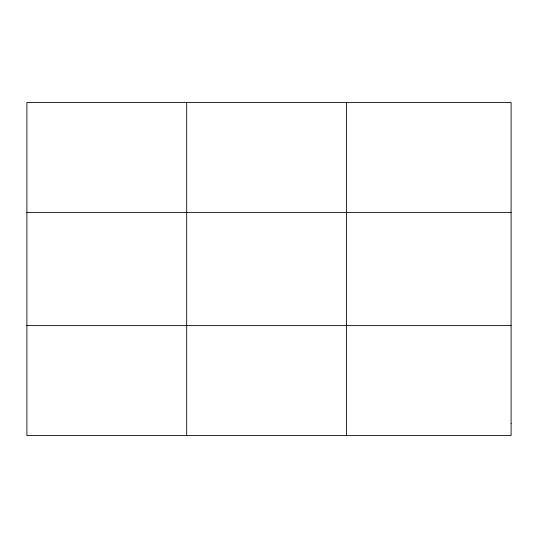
<?xml version="1.0" encoding="UTF-8"?>
<svg xmlns="http://www.w3.org/2000/svg" width="538" height="538" viewBox="0 0 538 538"><rect width="100%" height="100%" fill="white"/><g stroke="black" fill="none" stroke-linecap="round" stroke-linejoin="round"><path stroke-width="0.81" d="M186.686 435.524L186.686 102.476M346.472 435.524L346.472 102.476M26.9 212.382L511.1 212.382M26.9 325.618L511.1 325.618M511.1 423.312L511.1 435.524L26.9 435.524L26.9 102.476L511.1 102.476L511.1 423.312"/></g></svg>
